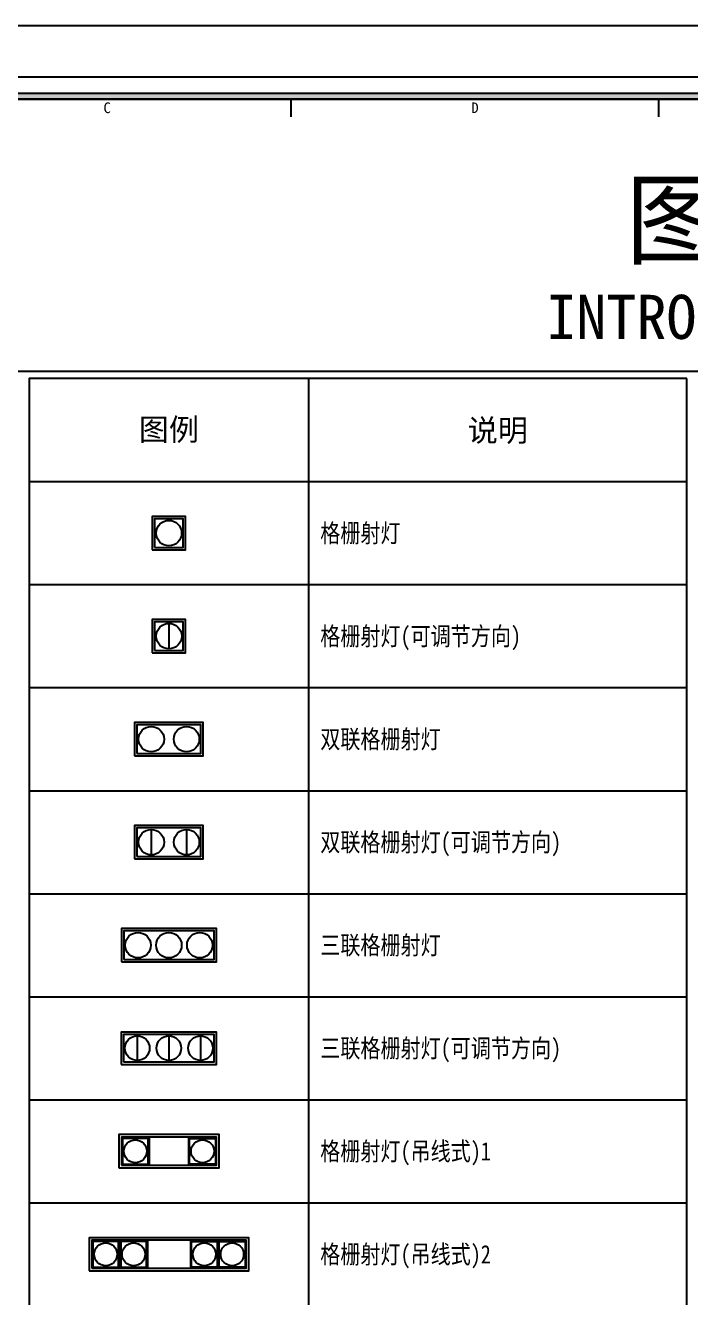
# Paper-space layout '布局1' of a CAD drawing. Header units: millimetres. Extents: x -13 to 1345, y 296 to 754.
# Drawn here: x 145.4 to 235.8, y 562.3 to 735.1 of the extents above; entities that cross this region are included whole.
import ezdxf
from ezdxf.enums import TextEntityAlignment as Align

# ---------------------------------------------------------------- set-up
doc = ezdxf.new("R2010")
doc.units = ezdxf.units.MM
doc.set_wipeout_variables(frame=1)
for name, color, linetype in [('C-顶面灯具、灯带', 22, 'Continuous'), ('W-图框', 251, 'Continuous'), ('W-文字', 35, 'Continuous')]:
    doc.layers.add(name, color=color, linetype=linetype)
doc.styles.add('A2图框$0$ZZ', font='SIMHEI.TTF')
doc.styles.add('WORD-1', font='SIMFANG.TTF', dxfattribs={"width": 0.7, "height": 2.5})
doc.styles.add('WORD-2', font='SIMHEI.TTF', dxfattribs={"height": 2.5})
doc.styles.add('WORD-3', font='SimSun.ttf')

# ---------------------------------------------------------------- blocks, each defined once
blk = doc.blocks.new('*U67')
blk.add_wipeout([(-41.5, 128.5), (128.5, 128.5), (128.5, -41.5), (-41.5, -41.5)])
blk.add_lwpolyline([(-41.5, -41.5), (128.5, -41.5), (128.5, 128.5), (-41.5, 128.5)], close=True)
at = {"color": 251}
blk.add_lwpolyline([(-29.5, -29.5), (116.5, -29.5), (116.5, 116.5), (-29.5, 116.5)], close=True, dxfattribs=at)
blk.add_circle((43.5, 43.5), 65, dxfattribs=at)
blk = doc.blocks.new('*U68')
blk.add_wipeout([(-128.5, 128.5), (41.5, 128.5), (41.5, -41.5), (-128.5, -41.5)])
at = {"color": 251}
blk.add_line((-43.5, 108.5), (-43.5, -21.5), dxfattribs=at)
blk.add_lwpolyline([(-128.5, -41.5), (41.5, -41.5), (41.5, 128.5), (-128.5, 128.5)], close=True)
blk.add_lwpolyline([(-116.5, -29.5), (29.5, -29.5), (29.5, 116.5), (-116.5, 116.5)], close=True, dxfattribs=at)
blk.add_circle((-43.5, 43.5), 65, dxfattribs=at)
blk = doc.blocks.new('*U69')
blk.add_wipeout([(-175, 128.5), (175, 128.5), (175, -41.5), (-175, -41.5)])
blk.add_lwpolyline([(-175, -41.5), (175, -41.5), (175, 128.5), (-175, 128.5)], close=True)
at = {"color": 251}
blk.add_lwpolyline([(-163, -29.5), (163, -29.5), (163, 116.5), (-163, 116.5)], close=True, dxfattribs=at)
for centre in [(-90, 43.5), (90, 43.5)]:
    blk.add_circle(centre, 65, dxfattribs=at)
blk = doc.blocks.new('*U70')
blk.add_wipeout([(-92, 128.5), (258, 128.5), (258, -41.5), (-92, -41.5)])
at = {"color": 251}
for p, q in [((-7, 108.5), (-7, -21.5)), ((173, 108.5), (173, -21.5))]:
    blk.add_line(p, q, dxfattribs=at)
blk.add_lwpolyline([(-92, -41.5), (258, -41.5), (258, 128.5), (-92, 128.5)], close=True)
blk.add_lwpolyline([(-80, -29.5), (246, -29.5), (246, 116.5), (-80, 116.5)], close=True, dxfattribs=at)
for centre in [(-7, 43.5), (173, 43.5)]:
    blk.add_circle(centre, 65, dxfattribs=at)
blk = doc.blocks.new('*U71')
blk.add_wipeout([(-124.5, 128.5), (360.5, 128.5), (360.5, -41.5), (-124.5, -41.5)])
blk.add_lwpolyline([(-124.5, -41.5), (360.5, -41.5), (360.5, 128.5), (-124.5, 128.5)], close=True)
at = {"color": 251}
blk.add_lwpolyline([(-112.5, -29.5), (348.5, -29.5), (348.5, 116.5), (-112.5, 116.5)], close=True, dxfattribs=at)
for centre in [(-39.5, 43.5), (118, 43.5), (275.5, 43.5)]:
    blk.add_circle(centre, 65, dxfattribs=at)
blk = doc.blocks.new('*U72')
blk.add_wipeout([(-44.5, 98.5), (280.5, 98.5), (280.5, -11.5), (-44.5, -11.5)])
at = {"color": 251}
for p, q in [((10.5, 85.5), (10.5, 1.5)), ((118, 85.5), (118, 1.5)), ((225.5, 85.5), (225.5, 1.5))]:
    blk.add_line(p, q, dxfattribs=at)
blk.add_lwpolyline([(-44.5, -11.5), (280.5, -11.5), (280.5, 98.5), (-44.5, 98.5)], close=True)
blk.add_lwpolyline([(-36.5, -3.5), (272.5, -3.5), (272.5, 90.5), (-36.5, 90.5)], close=True, dxfattribs=at)
for centre in [(10.5, 43.5), (118, 43.5), (225.5, 43.5)]:
    blk.add_circle(centre, 42, dxfattribs=at)
blk = doc.blocks.new('*U73')
blk.add_wipeout([(0, 188), (569, 188), (569, 0), (0, 0)])
at = {"color": 251}
for p, q in [((173, 173), (173, 15)), ((396, 173), (396, 15))]:
    blk.add_line(p, q, dxfattribs=at)
blk.add_lwpolyline([(0, 0), (569, 0), (569, 188), (0, 188)], close=True)
for points in [[(15, 15), (554, 15), (554, 173), (15, 173)], [(21, 21), (167, 21), (167, 167), (21, 167)], [(548, 21), (402, 21), (402, 167), (548, 167)]]:
    blk.add_lwpolyline(points, close=True, dxfattribs=at)
for centre in [(94, 94), (475, 94)]:
    blk.add_circle(centre, 65, dxfattribs=at)
blk = doc.blocks.new('*U74')
blk.add_wipeout([(-168, 188), (737, 188), (737, 0), (-168, 0)])
at = {"color": 251}
for p, q in [((5, 173), (5, 15)), ((163, 173), (163, 15)), ((406, 173), (406, 15)), ((564, 173), (564, 15))]:
    blk.add_line(p, q, dxfattribs=at)
blk.add_lwpolyline([(-168, 0), (737, 0), (737, 188), (-168, 188)], close=True)
for points in [[(-153, 15), (722, 15), (722, 173), (-153, 173)], [(-147, 21), (-1, 21), (-1, 167), (-147, 167)], [(11, 21), (157, 21), (157, 167), (11, 167)], [(558, 21), (412, 21), (412, 167), (558, 167)], [(716, 21), (570, 21), (570, 167), (716, 167)]]:
    blk.add_lwpolyline(points, close=True, dxfattribs=at)
for centre in [(-74, 94), (84, 94), (485, 94), (643, 94)]:
    blk.add_circle(centre, 65, dxfattribs=at)
blk = doc.blocks.new('A2 图框')
at = {"layer": 'W-图框', "ltscale": 0.5}
h = blk.add_hatch(color=161, dxfattribs=at)
h.paths.add_polyline_path([(-562, 403), (-3, 403), (-3, 3), (-562, 3)], flags=16)
h.paths.add_polyline_path([(-562.8, 403.8), (-2.2, 403.8), (-2.2, 2.2), (-562.8, 2.2)])
at = {"layer": 'W-图框', "color": 7}
for p, q in [((-411.9, 400.6), (-411.9, 403)), ((-361.9, 400.6), (-361.9, 403))]:
    blk.add_line(p, q, dxfattribs=at)
at = {"layer": 'W-图框', "color": 251, "ltscale": 0.01}
for points in [[(-587, 413), (7, 413), (7, -7), (-587, -7)], [(-580, 406), (0, 406), (0, 0), (-580, 0)]]:
    blk.add_lwpolyline(points, close=True, dxfattribs=at)
at = {"layer": 'W-图框', "color": 161, "ltscale": 0.5}
for points in [[(-562.8, 403.8), (-2.2, 403.8), (-2.2, 2.2), (-562.8, 2.2)], [(-562, 403), (-3, 403), (-3, 3), (-562, 3)]]:
    blk.add_lwpolyline(points, close=True, dxfattribs=at)
at = {"layer": 'W-图框', "color": 161, "linetype": 'ByBlock'}
blk.add_lwpolyline([(-562, 403), (-562, 3), (-61, 3), (-61, 403)], close=True, dxfattribs=at)
at = {"layer": 'W-图框', "lineweight": 0, "ltscale": 150, "style": 'A2图框$0$ZZ'}
for s, p in [('C', (-436.9, 401.82)), ('D', (-386.9, 401.82))]:
    blk.add_text(s, height=1.45, dxfattribs=at).set_placement(p, align=Align.MIDDLE)
at = {"layer": 'W-图框', "color": 35, "lineweight": 0, "style": 'WORD-3', "width": 0.65}
blk.add_attdef('建设单位', text='', height=3, dxfattribs=at).set_placement((-32, 300.49), align=Align.MIDDLE)
at = {"layer": 'W-图框', "color": 35, "ltscale": 1000, "style": 'WORD-2'}
for tag, height, width, p in [('项目名称英文翻译', 3.5, 0.8, (-21.14, 246.28)), ('项目名称', 7, 0.7, (-41.38, 246.28)), ('项目名称', 7, 0.7, (-30.73, 246.28))]:
    blk.add_attdef(tag, text='', height=height, rotation=90, dxfattribs=dict(at, width=width)).set_placement(p, align=Align.MIDDLE)
at = {"layer": 'W-图框', "color": 35, "lineweight": 0, "style": 'WORD-2'}
for tag, p in [('2013.01.01', (-41.46, 176)), ('2013.03.01', (-13.42, 176)), ('2013.05.01', (-41.46, 169)), ('2013.06.01', (-13.42, 169)), ('2013.08.01', (-41.46, 162)), ('2013.09.01', (-13.42, 162)), ('2013.09.01', (-32, 113))]:
    blk.add_attdef(tag, text='', height=1.8, dxfattribs=at).set_placement(p, align=Align.MIDDLE)
at = {"layer": 'W-图框', "color": 35, "ltscale": 1000, "style": 'WORD-2', "width": 0.78}
blk.add_attdef('FS2011000', text='', height=3.5, dxfattribs=at).set_placement((-32, 11.45), align=Align.MIDDLE)

psp = doc.layouts.new('布局1')

# ---------------------------------------------------------------- linework, layer by layer
at = {"layer": 'W-图框', "color": 146, "linetype": 'ByBlock'}
for p, q in [((183.86, 337.16), (183.86, 687.16)), ((145.86, 673.16), (235.26, 673.16))]:
    psp.add_line(p, q, dxfattribs=at)
at = {"layer": 'W-图框', "color": 251, "linetype": 'ByBlock'}
for p, q in [((145.86, 659.16), (235.26, 659.16)), ((145.86, 645.16), (235.26, 645.16)), ((145.86, 631.16), (235.26, 631.16)), ((145.86, 617.16), (235.26, 617.16)), ((145.86, 603.16), (235.26, 603.16)), ((145.86, 589.16), (235.26, 589.16)), ((145.86, 575.16), (235.26, 575.16))]:
    psp.add_line(p, q, dxfattribs=at)
at = {"layer": 'W-图框', "color": 44, "ltscale": 20}
psp.add_lwpolyline([(54.46, 688.16), (508.46, 688.16), (508.46, 336.16), (54.46, 336.16)], close=True, dxfattribs=at)
at = {"layer": 'W-图框', "color": 146}
psp.add_lwpolyline([(235.26, 687.16), (145.86, 687.16), (145.86, 337.16), (235.26, 337.16)], close=True, dxfattribs=at)

# ---------------------------------------------------------------- texts
at = {"layer": 'W-文字', "color": 2, "lineweight": 0, "ltscale": 1000, "style": 'WORD-2'}
for s, height, p in [('图例说明--灯具类', 10, (281.46, 703.75)), (' INTROUDUCTIONS--LIGHTING FIXTURES', 6, (281.46, 692.54))]:
    psp.add_text(s, height=height, dxfattribs=at).set_placement(p, align=Align.CENTER)
at = {"layer": 'W-文字', "color": 2, "ltscale": 1000, "style": 'WORD-2'}
for s, p in [('图例', (164.86, 680.28)), ('说明', (209.56, 680.16))]:
    psp.add_text(s, height=3, dxfattribs=at).set_placement(p, align=Align.MIDDLE)
at = {"layer": 'W-文字', "color": 35, "linetype": 'ByBlock', "lineweight": 0, "ltscale": 0.01, "style": 'WORD-1', "width": 0.8}
for s, p in [('格栅射灯', (185.43, 666.16, -95.29)), ('格栅射灯(可调节方向)', (185.43, 652.16, -95.29)), ('双联格栅射灯', (185.43, 638.16, -95.29)), ('双联格栅射灯(可调节方向)', (185.43, 624.16, -95.29)), ('三联格栅射灯', (185.43, 610.16, -95.29)), ('三联格栅射灯(可调节方向)', (185.43, 596.16, -95.29)), ('格栅射灯(吊线式)1', (185.43, 582.16, -95.29)), ('格栅射灯(吊线式)2', (185.43, 568.16, -95.29))]:
    psp.add_text(s, height=2.5, dxfattribs=at).set_placement(p, align=Align.MIDDLE_LEFT)

# ---------------------------------------------------------------- next in the draw order: block references
at = {"layer": 'C-顶面灯具、灯带'}
for name, p, xscale, yscale, zscale in [('*U67', (163.7, 665), 0.02664, 0.02664, 0.02664), ('*U68', (166.02, 651), 0.02664, 0.02664, 0.02664), ('*U69', (164.86, 637), 0.02664, 0.02664, 0.02664), ('*U70', (162.65, 623), 0.02664, 0.02664, 0.02664), ('*U71', (161.71, 609), 0.02664, 0.02664, 0.02664), ('*U72', (160.14, 594.43), 0.03996000000000001, 0.03996000000000001, 0.03996000000000001), ('*U73', (158.04, 579.91), 0.023976, 0.023976, 0.023976), ('*U74', (158.04, 565.91), 0.023976, 0.023976, 0.023976)]:
    psp.add_blockref(name, p, dxfattribs=dict(at, xscale=xscale, yscale=yscale, zscale=zscale))

# ---------------------------------------------------------------- next in the draw order: block references
at = {"layer": 'W-图框'}
psp.add_blockref('A2 图框', (593.36, 322.14), dxfattribs=at)

doc.saveas('drawing.dxf')
